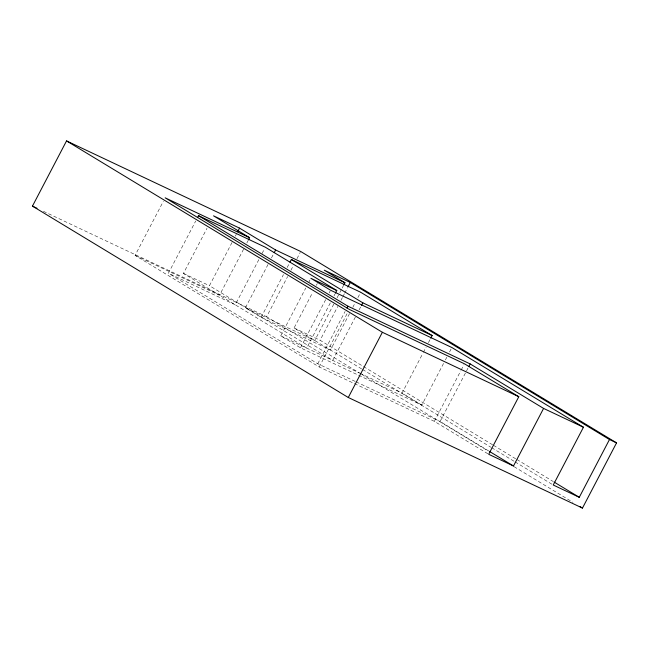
<?xml version="1.0" encoding="UTF-8"?>
<svg xmlns="http://www.w3.org/2000/svg" width="649" height="649" viewBox="0 0 649 649"><rect width="100%" height="100%" fill="white"/><g stroke="black" fill="none" stroke-linecap="round" stroke-linejoin="round"><path stroke-width="0.49" stroke-dasharray="3.25 2.43" d="M487.829 453.756L434.343 421.347L319.219 366.977L135.073 255.398L163.321 201.368M355.19 381.417L317.767 363.748L168.407 273.245L195.722 220.984M330.3 302.929L306.685 348.099L183.424 273.407L207.039 228.237M355.401 316.988L332.71 360.39L209.44 285.698L232.131 242.296M235.368 236.098L236.293 234.321M243.578 249.216L219.5 295.271L135.073 255.398M246.823 243.01L248.672 239.473M258.846 259.624L235.23 304.795L168.407 273.245M262.082 253.426L264.403 248.997M349.535 313.589L330.479 350.03L261.141 317.288L245.419 307.756L268.207 264.159M271.452 257.961L273.764 253.532M261.141 317.288L283.475 274.576M287.174 267.485L289.032 263.94M360.941 373.865L266.625 316.712L287.645 276.515M290.914 270.26L293.251 265.798M296.982 258.651L300.252 252.396M443.551 363.464L421.785 405.098L300.495 347.815L280.757 335.858L305.76 288.026M309.005 281.828L309.93 280.052M361.688 368.94L294.07 327.972L312.656 292.415M316.371 285.309L317.304 283.532M300.495 347.815L325.96 299.1M329.205 292.902L330.13 291.133M334.008 295.847L334.933 294.07M333.805 304.065L314.757 340.506L245.419 307.756M337.058 297.842L339.378 293.397M339.849 292.504L341.707 288.951M342.169 288.067L344.027 284.505M492.591 444.784L320.087 340.254L337.748 306.482M341.001 300.26L342.396 297.591M342.859 296.707L344.254 294.038M344.716 293.153L347.507 287.815M317.767 363.748L345.09 311.488M319.219 366.977L347.466 312.948M352.788 307.366L354.646 303.813M357.899 297.591L360.682 292.261M359.1 309.906L360.958 306.36M421.785 405.098L402.047 393.132L422.888 353.275M423.351 352.391L426.125 347.077M428.437 342.648L430.295 339.103M445.401 359.919L446.788 357.266M449.57 351.953L451.882 347.523M434.343 421.347L460.741 370.863M461.204 369.979L463.978 364.665M488.446 450.812L440.079 421.509L468.327 367.48M183.424 273.407L209.44 285.698M294.07 327.972L320.087 340.254M43.426 211.306L266.625 316.712M280.757 335.858L359.165 372.883M360.081 373.313L402.047 393.132M356.106 381.855L440.079 421.509M493.451 445.303L515.996 458.965M516.855 459.484L553.264 481.55M362.556 369.468L490.839 447.202M491.707 447.729L514.243 461.382M515.111 461.91L552.38 484.495M361.809 374.392L488.137 450.941M514.097 466.672L572.937 502.318"/><path stroke-width="0.97" d="M32.45 206.122L66.539 140.914L300.722 251.504L616.55 442.878L582.461 508.086L348.278 397.496L32.45 206.122L37.025 208.288M197.58 217.439L198.505 215.671L265.327 247.228L336.782 290.525L335.395 293.186M237.688 231.669L239.538 228.124L213.521 215.833L249.597 237.696L248.672 239.473M274.227 252.639L275.622 249.987L239.538 228.124M289.957 262.172L291.344 259.519L360.682 292.261L432.145 335.565L430.758 338.218M344.027 284.505L344.96 282.729L324.273 270.195L350.29 282.485L609.476 439.535L616.55 442.878M347.969 286.931L350.29 282.485M346.939 307.951L347.864 306.174L198.505 215.671M361.42 305.476L362.807 302.815L291.344 259.519M348.278 397.496L382.375 332.288L66.539 140.914M468.789 366.596L470.176 363.935L347.864 306.174M249.597 237.696L165.171 197.823L349.316 309.411L464.441 363.781L518.794 396.709L488.697 454.284L513.489 465.99L543.586 408.416L470.176 363.935M336.782 290.525L310.855 278.283L330.592 290.241L451.882 347.523L583.451 427.245L553.248 485.014L579.273 497.304L609.476 439.535M275.622 249.987L344.96 282.729M362.807 302.815L432.145 335.565M382.375 332.288L518.794 396.709M543.586 408.416L583.451 427.245M554.132 482.077L579.273 497.304M489.305 451.339L513.489 465.99M579.865 506.512L582.461 508.086"/></g></svg>
